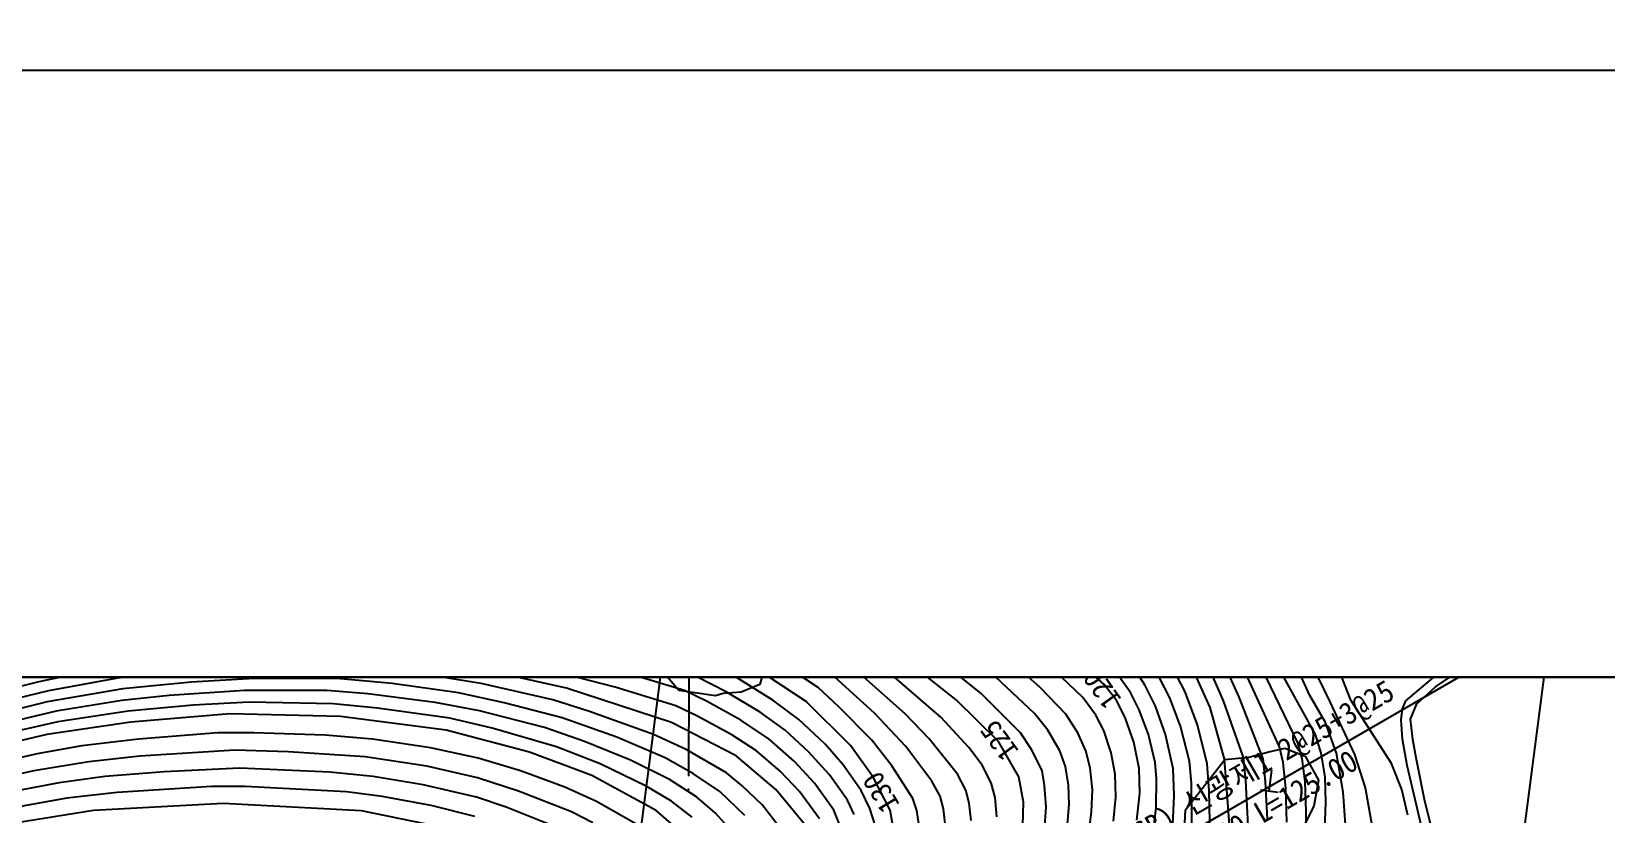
# Model space of a CAD drawing. Header units: millimetres. Extents: x 2406 to 3202, y 1103 to 1810.
# Drawn here: x 2900.3 to 3079.9, y 1534.2 to 1623.5 of the extents above; entities that cross this region are included whole.
import ezdxf
from ezdxf.xclip import XClip

# ---------------------------------------------------------------- set-up
doc = ezdxf.new("R2010")
doc.units = ezdxf.units.MM
doc.header["$LTSCALE"] = 10
doc.header["$MEASUREMENT"] = 0
doc.header["$XCLIPFRAME"] = 2
doc.layers.add('TX-PAPR', color=2, linetype='Continuous', plot=False)
doc.layers.add('TZ-BASE', color=253, linetype='Continuous')
doc.styles.add('HANA', font='GulimChe.ttf')

# ---------------------------------------------------------------- blocks, each defined once
blk = doc.blocks.new('JD-FHFJ6')
at = {"layer": 'TZ-BASE'}
for p, q in [((432.57, -309.79), (500.01, 215.04)), ((531.75, -322.53), (599.19, 202.3)), ((280, 127.68), (700, 73.71)), ((554.75, 67.52, 111), (547.42, 82.69, 111)), ((515.73, 72.42, 125), (505.18, 80.73, 125)), ((560.77, 72.38, 107), (558.04, 79.4, 107)), ((567.06, 72.31, 106), (576.87, 80.58, 106)), ((499.98, 73.84, 129), (493, 78.43, 129)), ((518.6, 73.13, 124), (512.9, 77.72, 124)), ((525.28, 73.87, 122), (520.87, 77.79, 122)), ((532.58, 74.19, 120), (527.79, 78.56, 120)), ((548.05, 72.73, 113), (545.81, 77.62, 113)), ((552.65, 67.04, 112), (547.7, 77.78, 112)), ((556.76, 68.48, 110), (551.49, 77.95, 110)), ((419.17, 76.12, 135), (411.05, 74.49, 135)), ((461.54, 74.27, 136), (454.28, 75.44, 136)), ((471.28, 73.76, 135), (461.71, 75.87, 135)), ((484.1, 73.49, 132.98), (482.41, 75.48, 132.98)), ((490.88, 74.84, 131), (487.34, 76.69, 131)), ((498.64, 72.21, 130), (491.18, 77.11, 130)), ((493.97, 76.43, 132.98), (493.32, 74.17, 132.98)), ((509.91, 70.83, 127), (504.21, 75.89, 127)), ((513.99, 70.43, 126), (507.97, 75.64, 126)), ((530.21, 72.68, 121), (525.98, 76.71, 121)), ((529.8, 50), (575.69, 76.49)), ((537.33, 74.04, 118), (535.82, 76.29, 118)), ((541.83, 73.4, 116), (540.47, 76.08, 116)), ((544.71, 71.54, 115), (542.84, 75.72, 115)), ((546.25, 72.3, 114), (544.57, 76.12, 114)), ((556.12, 72.92, 109), (554.27, 76.85, 109)), ((558.38, 72.25, 108), (556.12, 76.93, 108)), ((570.44, 73.9, 105.68), (572.77, 75.48, 105.68)), ((411.05, 74.49, 135), (396.15, 70.76, 135)), ((420.65, 73.67, 137), (412.01, 72.18, 137)), ((419.86, 74.87, 136), (412.18, 73.46, 136)), ((424.49, 75.42, 136), (419.86, 74.87, 136)), ((428.46, 74.45, 137), (420.65, 73.67, 137)), ((435.68, 74.87, 137), (428.46, 74.45, 137)), ((445.08, 74.87, 137), (435.68, 74.87, 137)), ((451.38, 74.28, 137), (445.08, 74.87, 137)), ((458.95, 73.22, 137), (451.38, 74.28, 137)), ((469.71, 72.41, 136), (461.54, 74.27, 136)), ((483.24, 69.82, 135), (471.28, 73.76, 135)), ((476.83, 73.86, 134), (471.35, 75.26, 134)), ((483.76, 71.72, 134), (476.83, 73.86, 134)), ((484.74, 73.49, 133), (479.58, 75.03, 133)), ((489.49, 73.34, 132), (486.23, 75, 132)), ((494.84, 72.39, 131), (490.88, 74.84, 131)), ((493.32, 74.17, 132.98), (491.21, 73.29, 132.98)), ((502.37, 71.61, 129), (499.98, 73.84, 129)), ((506.41, 70.88, 128), (501.87, 75.04, 128)), ((524.69, 70.84, 123), (519.9, 75.34, 123)), ((528.26, 70.79, 122), (525.28, 73.87, 122)), ((534.06, 72.29, 120), (532.58, 74.19, 120)), ((535.62, 73.24, 119), (534.32, 75.08, 119)), ((538.5, 71.68, 118), (537.33, 74.04, 118)), ((540.13, 72.63, 117), (538.85, 75.14, 117)), ((568.33, 71.97, 105.68), (570.44, 73.9, 105.68)), ((412.18, 73.46, 136), (400.06, 70.48, 136)), ((412.01, 72.18, 137), (401.81, 69.68, 137)), ((420.52, 72.34, 138), (413.04, 71.12, 138)), ((425.93, 72.9, 138), (420.52, 72.34, 138)), ((434.53, 73.5, 138), (425.93, 72.9, 138)), ((435.05, 72.14, 139), (428.67, 71.81, 139)), ((443.92, 73.47, 138), (434.53, 73.5, 138)), ((444.67, 71.98, 139), (435.05, 72.14, 139)), ((448.61, 73.09, 138), (443.92, 73.47, 138)), ((449.71, 71.47, 139), (444.67, 71.98, 139)), ((456.3, 72.13, 138), (448.61, 73.09, 138)), ((461.36, 71.15, 138), (456.3, 72.13, 138)), ((464.16, 72.09, 137), (458.95, 73.22, 137)), ((470.77, 70.37, 137), (464.16, 72.09, 137)), ((473.9, 71.1, 136), (469.71, 72.41, 136)), ((488.27, 72.89, 132.98), (484.1, 73.49, 132.98)), ((487.33, 72.22, 133), (484.74, 73.49, 133)), ((491.16, 70.11, 133), (487.33, 72.22, 133)), ((489.17, 73.13, 132.98), (488.27, 72.89, 132.98)), ((491.21, 73.29, 132.98), (489.17, 73.13, 132.98)), ((493.38, 71.02, 132), (489.49, 73.34, 132)), ((497.8, 70.18, 131), (494.84, 72.39, 131)), ((503.68, 67.19, 130), (498.64, 72.21, 130)), ((520.59, 67.65, 125), (515.73, 72.42, 125)), ((523.1, 68.65, 124), (518.6, 73.13, 124)), ((531.69, 70.68, 121), (530.21, 72.68, 121)), ((535.06, 70.3, 120), (534.06, 72.29, 120)), ((536.64, 71.28, 119), (535.62, 73.24, 119)), ((541.36, 69.41, 117), (540.13, 72.63, 117)), ((543.3, 69.55, 116), (541.83, 73.4, 116)), ((548.52, 65.82, 114), (546.25, 72.3, 114)), ((550.76, 65.7, 113), (548.05, 72.73, 113)), ((557.9, 69.84, 109), (556.12, 72.92, 109)), ((561.23, 66.16, 108), (558.38, 72.25, 108)), ((565.43, 65.14, 107), (560.77, 72.38, 107)), ((566.68, 71.38, 106), (567.06, 72.31, 106)), ((567.58, 70.2, 105.68), (568.33, 71.97, 105.68)), ((413.04, 71.12, 138), (403.77, 68.93, 138)), ((421.27, 71.13, 139), (413.24, 69.91, 139)), ((428.67, 71.81, 139), (421.27, 71.13, 139)), ((432.84, 70.83, 140), (421.56, 69.87, 140)), ((445.49, 70.52, 140), (432.84, 70.83, 140)), ((457.54, 68.97, 140), (445.49, 70.52, 140)), ((457.97, 70.33, 139), (449.71, 71.47, 139)), ((462.78, 69.2, 139), (457.97, 70.33, 139)), ((468.76, 69.27, 138), (461.36, 71.15, 138)), ((477, 68.15, 137), (470.77, 70.37, 137)), ((481.22, 68.46, 136), (473.9, 71.1, 136)), ((486.07, 70.62, 134), (483.76, 71.72, 134)), ((490.14, 68.44, 134), (486.07, 70.62, 134)), ((494.41, 67.92, 133), (491.16, 70.11, 133)), ((496.22, 68.96, 132), (493.38, 71.02, 132)), ((500.78, 67.35, 131), (497.8, 70.18, 131)), ((506.1, 67.81, 129), (502.37, 71.61, 129)), ((510.01, 67.1, 128), (506.41, 70.88, 128)), ((512.66, 67.98, 127), (509.91, 70.83, 127)), ((517.2, 66.98, 126), (513.99, 70.43, 126)), ((526.2, 68.97, 123), (524.69, 70.84, 123)), ((529.63, 68.67, 122), (528.26, 70.79, 122)), ((532.59, 68.92, 121), (531.69, 70.68, 121)), ((536, 67.59, 120), (535.06, 70.3, 120)), ((537.69, 68.47, 119), (536.64, 71.28, 119)), ((539.65, 68.47, 118), (538.5, 71.68, 118)), ((546.36, 65.65, 115), (544.71, 71.54, 115)), ((566.54, 70.12, 106), (566.68, 71.38, 106)), ((566.67, 67.93, 106), (566.54, 70.12, 106)), ((567.86, 67.91, 105.68), (567.58, 70.2, 105.68)), ((411.97, 68.48, 140), (401.36, 65.91, 140)), ((413.24, 69.91, 139), (405.85, 68.22, 139)), ((421.56, 69.87, 140), (411.97, 68.48, 140)), ((431.47, 68.66, 141), (422.45, 67.92, 141)), ((435.61, 68.67, 141), (431.47, 68.66, 141)), ((443.73, 68.39, 141), (435.61, 68.67, 141)), ((449.13, 67.93, 141), (443.73, 68.39, 141)), ((467.06, 66.43, 140), (457.54, 68.97, 140)), ((470.13, 67.06, 139), (462.78, 69.2, 139)), ((473.34, 67.68, 138), (468.76, 69.27, 138)), ((484.94, 66.74, 136), (481.22, 68.46, 136)), ((490.63, 66.03, 135), (483.24, 69.82, 135)), ((492.94, 66.6, 134), (490.14, 68.44, 134)), ((498.91, 66.5, 132), (496.22, 68.96, 132)), ((524.33, 66.74, 124), (523.1, 68.65, 124)), ((527.59, 66.59, 123), (526.2, 68.97, 123)), ((530.55, 66.6, 122), (529.63, 68.67, 122)), ((533.45, 66.38, 121), (532.59, 68.92, 121)), ((538.44, 65.26, 119), (537.69, 68.47, 119)), ((540.51, 64.58, 118), (539.65, 68.47, 118)), ((542.37, 65.42, 117), (541.36, 69.41, 117)), ((544.39, 65.1, 116), (543.3, 69.55, 116)), ((557.4, 66.33, 110), (556.76, 68.48, 110)), ((559.13, 66.33, 109), (557.9, 69.84, 109)), ((415.98, 67.15, 141), (410.87, 66.26, 141)), ((422.45, 67.92, 141), (415.98, 67.15, 141)), ((433.42, 66.66, 142), (422.59, 65.97, 142)), ((439.55, 66.47, 142), (433.42, 66.66, 142)), ((448.28, 65.92, 142), (439.55, 66.47, 142)), ((455.74, 66.94, 141), (449.13, 67.93, 141)), ((461.2, 65.75, 141), (455.74, 66.94, 141)), ((475.11, 65.11, 139), (470.13, 67.06, 139)), ((478.57, 65.55, 138), (473.34, 67.68, 138)), ((482.54, 65.79, 137), (477, 68.15, 137)), ((489.53, 64.07, 136), (484.94, 66.74, 136)), ((495.68, 64.23, 134), (492.94, 66.6, 134)), ((497.29, 65.37, 133), (494.41, 67.92, 133)), ((501.29, 63.84, 132), (498.91, 66.5, 132)), ((502.81, 65.04, 131), (500.78, 67.35, 131)), ((506.28, 63.58, 130), (503.68, 67.19, 130)), ((508.41, 64.9, 129), (506.1, 67.81, 129)), ((512.96, 63.14, 128), (510.01, 67.1, 128)), ((515.91, 63.93, 127), (512.66, 67.98, 127)), ((518.7, 64.95, 126), (517.2, 66.98, 126)), ((522.91, 63.63, 125), (520.59, 67.65, 125)), ((525.54, 64.34, 124), (524.33, 66.74, 124)), ((528.22, 64.82, 123), (527.59, 66.59, 123)), ((531.03, 64.66, 122), (530.55, 66.6, 122)), ((536.62, 64.57, 120), (536, 67.59, 120)), ((549.16, 65.89, 112.28), (551.43, 66.5, 112.28)), ((551.43, 66.5, 112.28), (553.24, 66.92, 112.28)), ((553.06, 65.26, 112), (552.65, 67.04, 112)), ((553.24, 66.92, 112.28), (555.57, 65.97, 112.28)), ((555.22, 65.73, 111), (554.75, 67.52, 111)), ((567.21, 64.93, 106), (566.67, 67.93, 106)), ((568.23, 65.79, 105.68), (567.86, 67.91, 105.68)), ((410.87, 66.26, 141), (404.27, 64.77, 141)), ((416.75, 65.35, 142), (410.5, 64.3, 142)), ((422.59, 65.97, 142), (416.75, 65.35, 142)), ((455.33, 64.83, 142), (448.28, 65.92, 142)), ((461.12, 63.53, 142), (455.33, 64.83, 142)), ((466.03, 64.31, 141), (461.2, 65.75, 141)), ((474.15, 63.77, 140), (467.06, 66.43, 140)), ((480.37, 62.57, 139), (475.11, 65.11, 139)), ((483.01, 63.33, 138), (478.57, 65.55, 138)), ((485.78, 63.99, 137), (482.54, 65.79, 137)), ((495.16, 62.17, 135), (490.63, 66.03, 135)), ((499.56, 62.91, 133), (497.29, 65.37, 133)), ((504.91, 62.06, 131), (502.81, 65.04, 131)), ((510.81, 61.15, 129), (508.41, 64.9, 129)), ((519.72, 62.96, 126), (518.7, 64.95, 126)), ((528.57, 62.68, 123), (528.22, 64.82, 123)), ((533.88, 63.95, 121), (533.45, 66.38, 121)), ((538.61, 63.42, 119), (538.44, 65.26, 119)), ((541.92, 59.87, 112.28), (546.42, 65.61, 112.28)), ((542.59, 62.89, 117), (542.37, 65.42, 117)), ((544.62, 62.06, 116), (544.39, 65.1, 116)), ((546.93, 58.14, 115), (546.36, 65.65, 115)), ((546.42, 65.61, 112.28), (549.16, 65.89, 112.28)), ((548.79, 63.22, 114), (548.52, 65.82, 114)), ((551.06, 63.08, 113), (550.76, 65.7, 113)), ((553.37, 62.32, 112), (553.06, 65.26, 112)), ((555.56, 63.11, 111), (555.22, 65.73, 111)), ((555.57, 65.97, 112.28), (557.11, 63.23, 112.28)), ((557.84, 63.62, 110), (557.4, 66.33, 110)), ((559.9, 61.87, 109), (559.13, 66.33, 109)), ((562.46, 62.38, 108), (561.23, 66.16, 108)), ((566.59, 62.2, 107), (565.43, 65.14, 107)), ((569.8, 53.93, 106), (567.21, 64.93, 106)), ((568.68, 63.5, 105.68), (568.23, 65.79, 105.68)), ((410.5, 64.3, 142), (404.72, 63.05, 142)), ((413.39, 62.95, 143), (406.74, 61.67, 143)), ((418.6, 63.66, 143), (413.39, 62.95, 143)), ((425.35, 64.2, 143), (418.6, 63.66, 143)), ((433.98, 64.6, 143), (425.35, 64.2, 143)), ((444.28, 64.16, 143), (433.98, 64.6, 143)), ((449.23, 63.68, 143), (444.28, 64.16, 143)), ((454.91, 62.72, 143), (449.23, 63.68, 143)), ((465.81, 62.01, 142), (461.12, 63.53, 142)), ((471.08, 62.45, 141), (466.03, 64.31, 141)), ((481.51, 59.77, 140), (474.15, 63.77, 140)), ((486.1, 61.33, 138), (483.01, 63.33, 138)), ((488.78, 61.95, 137), (485.78, 63.99, 137)), ((491.32, 62.59, 136), (489.53, 64.07, 136)), ((497.86, 61.94, 134), (495.68, 64.23, 134)), ((501.8, 59.83, 133), (499.56, 62.91, 133)), ((503.35, 60.98, 132), (501.29, 63.84, 132)), ((508.21, 59.83, 130), (506.28, 63.58, 130)), ((513.92, 61.44, 128), (512.96, 63.14, 128)), ((516.86, 62.09, 127), (515.91, 63.93, 127)), ((520.18, 61.26, 126), (519.72, 62.96, 126)), ((523.42, 60.72, 125), (522.91, 63.63, 125)), ((525.84, 62.65, 124), (525.54, 64.34, 124)), ((531.31, 62.13, 122), (531.03, 64.66, 122)), ((533.96, 61.3, 121), (533.88, 63.95, 121)), ((536.7, 61.77, 120), (536.62, 64.57, 120)), ((538.56, 60.09, 119), (538.61, 63.42, 119)), ((540.62, 61.5, 118), (540.51, 64.58, 118)), ((542.65, 58.33, 117), (542.59, 62.89, 117)), ((549.07, 58.03, 114), (548.79, 63.22, 114)), ((551.26, 58.81, 113), (551.06, 63.08, 113)), ((551.47, 62.01, 112.65), (551.78, 64.39, 112.65)), ((555.67, 59.62, 111), (555.56, 63.11, 111)), ((557.11, 63.23, 112.28), (556.55, 60.28, 112.28)), ((557.93, 60.74, 110), (557.84, 63.62, 110)), ((569.18, 61.05, 105.68), (568.68, 63.5, 105.68)), ((414.25, 61.19, 144), (406.59, 59.81, 144)), ((420, 61.86, 144), (414.25, 61.19, 144)), ((430.76, 62.54, 144), (420, 61.86, 144)), ((434.61, 62.52, 144), (430.76, 62.54, 144)), ((446.15, 61.93, 144), (434.61, 62.52, 144)), ((450.24, 61.39, 144), (446.15, 61.93, 144)), ((455.82, 60.34, 144), (450.24, 61.39, 144)), ((460.99, 61.31, 143), (454.91, 62.72, 143)), ((464.4, 60.15, 143), (460.99, 61.31, 143)), ((471.84, 59.65, 142), (465.81, 62.01, 142)), ((474.7, 60.82, 141), (471.08, 62.45, 141)), ((483.24, 60.84, 139), (480.37, 62.57, 139)), ((488.25, 59.51, 138), (486.1, 61.33, 138)), ((491.61, 59.22, 137), (488.78, 61.95, 137)), ((493.59, 60.42, 136), (491.32, 62.59, 136)), ((498.38, 58.25, 135), (495.16, 62.17, 135)), ((500.16, 58.85, 134), (497.86, 61.94, 134)), ((505.9, 60.01, 131), (504.91, 62.06, 131)), ((511.27, 59.8, 129), (510.81, 61.15, 129)), ((514.3, 59.97, 128), (513.92, 61.44, 128)), ((517.24, 60.62, 127), (516.86, 62.09, 127)), ((520.38, 59.08, 126), (520.18, 61.26, 126)), ((526, 60.15, 124), (525.84, 62.65, 124)), ((528.65, 60.47, 123), (528.57, 62.68, 123)), ((531.2, 59.64, 122), (531.31, 62.13, 122)), ((533.69, 58.55, 121), (533.96, 61.3, 121)), ((536.35, 58.67, 120), (536.7, 61.77, 120)), ((540.42, 57.28, 118), (540.62, 61.5, 118)), ((544.73, 56.79, 116), (544.62, 62.06, 116)), ((550.48, 62.13, 112.65), (552.47, 61.88, 112.65)), ((553.46, 58.46, 112), (553.37, 62.32, 112)), ((560.33, 56.11, 109), (559.9, 61.87, 109)), ((563.56, 56.14, 108), (562.46, 62.38, 108)), ((567.3, 59.27, 107), (566.59, 62.2, 107)), ((417.3, 59.8, 145), (405.97, 57.96, 145)), ((432.1, 60.59, 145), (417.3, 59.8, 145)), ((447.88, 59.76, 145), (432.1, 60.59, 145)), ((459.57, 57.36, 145), (447.88, 59.76, 145)), ((460.8, 59.1, 144), (455.82, 60.34, 144)), ((469.72, 58.03, 143), (464.4, 60.15, 143)), ((474.28, 58.36, 142), (471.84, 59.65, 142)), ((479.71, 57.95, 141), (474.7, 60.82, 141)), ((485.05, 56.69, 140), (481.51, 59.77, 140)), ((485.6, 59.03, 139), (483.24, 60.84, 139)), ((490.12, 57.46, 138), (488.25, 59.51, 138)), ((495.55, 57.94, 136), (493.59, 60.42, 136)), ((502.54, 57.93, 133), (501.8, 59.83, 133)), ((504.1, 59.32, 132), (503.35, 60.98, 132)), ((506.57, 57.89, 131), (505.9, 60.01, 131)), ((509.24, 54.23, 130), (508.21, 59.83, 130)), ((511.69, 57, 129), (511.27, 59.8, 129)), ((514.63, 56.9, 128), (514.3, 59.97, 128)), ((517.45, 58.64, 127), (517.24, 60.62, 127)), ((523.23, 54.19, 125), (523.42, 60.72, 125)), ((525.64, 54.72, 124), (526, 60.15, 124)), ((528.29, 56.45, 123), (528.65, 60.47, 123)), ((530.61, 55.2, 122), (531.2, 59.64, 122)), ((538.14, 56.65, 119), (538.56, 60.09, 119)), ((541.79, 57.61, 112.28), (541.92, 59.87, 112.28)), ((556.55, 60.28, 112.28), (555.07, 57.37, 112.28)), ((555.51, 39.86, 111), (555.67, 59.62, 111)), ((557.58, 50.72, 110), (557.93, 60.74, 110)), ((569.91, 58.11, 105.68), (569.18, 61.05, 105.68))]:
    blk.add_line(p, q, dxfattribs=at)
at = {"layer": 'TZ-BASE', "linetype": 'ByBlock'}
blk.add_line((485.22, 63.7), (485.29, 83.98), dxfattribs=at)
blk.add_point((485.21, 62.2), dxfattribs=at)
at = {"layer": 'TZ-BASE', "style": 'HANA'}
for s, height, rotation, p in [('120', 2.4, 125.4227, (534.69, 72.49, 120)), ('B(PCB) 신광제1 2@25+3@25', 2.5, 30, (532.66, 53.43)), ('125', 2.4, 126.1204, (522.97, 66.6, 125)), (' 301km830.00 L=125.00', 2.5, 30, (532.46, 47.71)), ('130', 2.4, 120.9016, (509.36, 60.47, 130))]:
    blk.add_text(s, height=height, rotation=rotation, dxfattribs=at).set_placement(p)

msp = doc.modelspace()

# ---------------------------------------------------------------- linework, layer by layer
at = {"layer": 'TX-PAPR'}
msp.add_lwpolyline([(2405.89, 1103.05), (3201.89, 1103.05), (3201.89, 1619.05), (2405.89, 1619.05)], close=True, dxfattribs=at)
msp.add_lwpolyline([(2490.05, 1549.8), (3190.05, 1549.8), (3190.05, 1399.8), (2490.05, 1399.8), (2490.05, 1549.8)], dxfattribs=at)

# ---------------------------------------------------------------- block references
at = {"layer": 'TZ-BASE'}
ref = msp.add_blockref('JD-FHFJ6', (2490.05, 1474.8), dxfattribs=at)
XClip(ref).set_block_clipping_path([(-0.0000000004, -75), (700.0000000006, 75.0000000039)])

doc.saveas('drawing.dxf')
